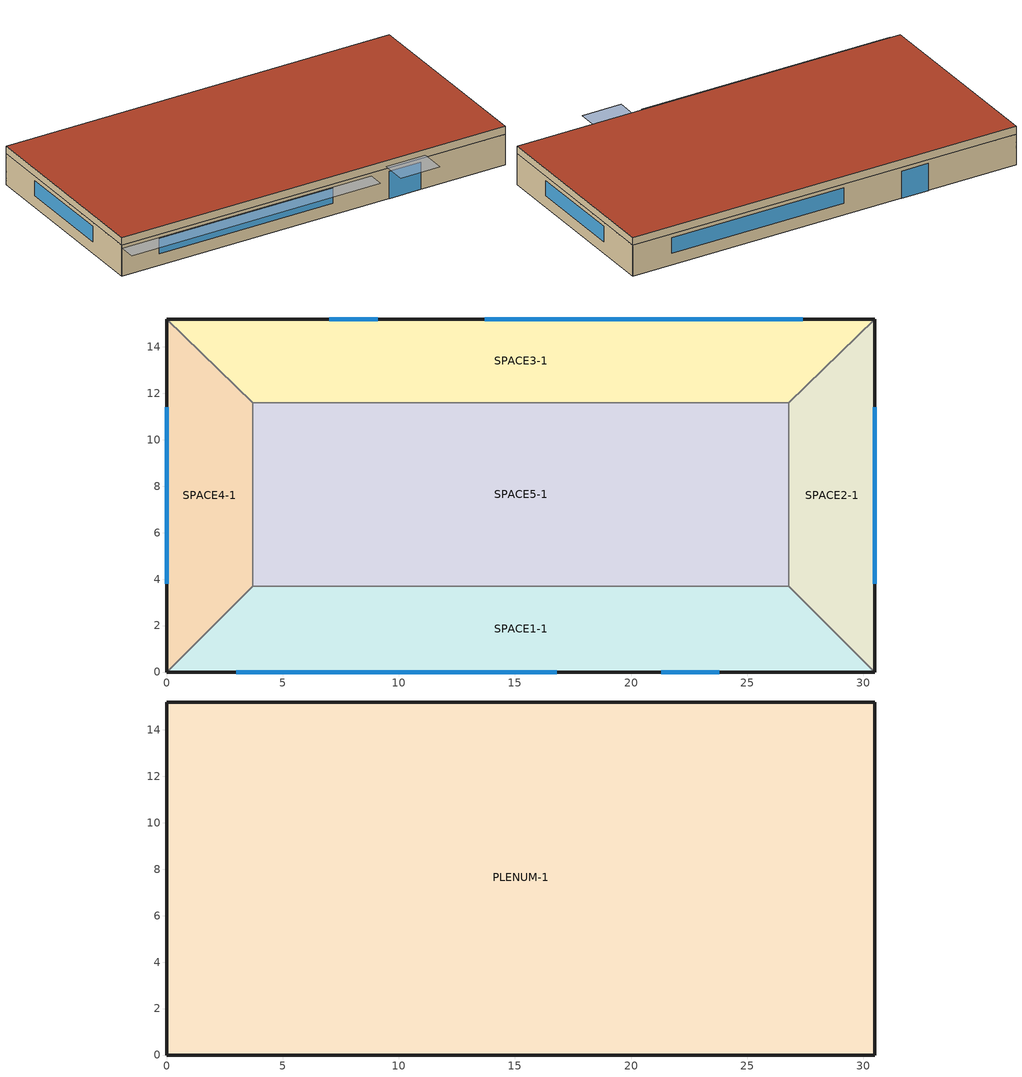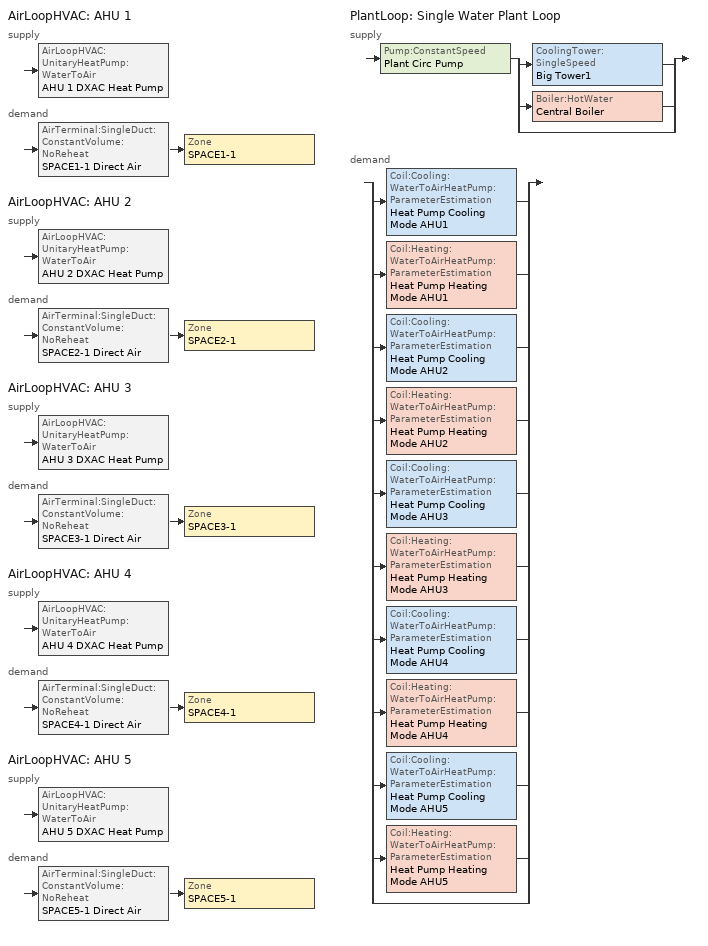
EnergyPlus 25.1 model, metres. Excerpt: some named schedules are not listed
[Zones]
SPACE3-1
 floor ground (FLOOR-SLAB-1): 26.8,11.6 3.7,11.6 0,15.2 30.5,15.2 z0
 wall outside (WALL-1): 30.5,15.2 0,15.2 z0:2.4
 wall to SPACE2-1 (INT-WALL-1): 26.8,11.6 30.5,15.2 z0:2.4
 wall to SPACE4-1 (INT-WALL-1): 0,15.2 3.7,11.6 z0:2.4
 wall to SPACE5-1 (INT-WALL-1): 3.7,11.6 26.8,11.6 z0:2.4
 window (Sgl Grey 3mm): 9.1,15.2 7,15.2 z0:2.1
 window (Dbl Clr 3mm/13mm Air): 27.4,15.2 13.7,15.2 z0.9:2.1
SPACE1-1
 floor ground (FLOOR-SLAB-1): 26.8,3.7 30.5,0 0,0 3.7,3.7 z0
 wall outside (WALL-1): 0,0 30.5,0 z0:2.4
 wall to SPACE2-1 (INT-WALL-1): 30.5,0 26.8,3.7 z0:2.4
 wall to SPACE4-1 (INT-WALL-1): 3.7,3.7 0,0 z0:2.4
 wall to SPACE5-1 (INT-WALL-1): 26.8,3.7 3.7,3.7 z0:2.4
 window (Sgl Grey 3mm): 21.3,0 23.8,0 z0:2.1
 window (Dbl Clr 3mm/13mm Air): 3,0 16.8,0 z0.9:2.1
SPACE2-1
 floor ground (FLOOR-SLAB-1): 26.8,11.6 30.5,15.2 30.5,0 26.8,3.7 z0
 wall outside (WALL-1): 30.5,0 30.5,15.2 z0:2.4
 wall to SPACE5-1 (INT-WALL-1): 26.8,11.6 26.8,3.7 z0:2.4
 window (Dbl Clr 3mm/13mm Air): 30.5,3.8 30.5,11.4 z0.9:2.1
SPACE4-1
 floor ground (FLOOR-SLAB-1): 3.7,3.7 0,0 0,15.2 3.7,11.6 z0
 wall outside (WALL-1): 0,15.2 0,0 z0:2.4
 wall to SPACE5-1 (INT-WALL-1): 3.7,3.7 3.7,11.6 z0:2.4
 window (Dbl Clr 3mm/13mm Air): 0,11.4 0,3.8 z0.9:2.1
SPACE5-1
 floor ground (FLOOR-SLAB-1): 26.8,11.6 26.8,3.7 3.7,3.7 3.7,11.6 z0
PLENUM-1
 floor to SPACE1-1 (CLNG-1): 26.8,3.7 30.5,0 0,0 3.7,3.7 z2.4
 floor to SPACE2-1 (CLNG-1): 26.8,11.6 30.5,15.2 30.5,0 26.8,3.7 z2.4
 floor to SPACE3-1 (CLNG-1): 26.8,11.6 3.7,11.6 0,15.2 30.5,15.2 z2.4
 floor to SPACE4-1 (CLNG-1): 3.7,3.7 0,0 0,15.2 3.7,11.6 z2.4
 floor to SPACE5-1 (CLNG-1): 26.8,11.6 26.8,3.7 3.7,3.7 3.7,11.6 z2.4
 wall outside (WALL-1): 30.5,15.2 0,15.2 0,0 30.5,0 30.5,15.2 z2.4:3
 roof outside (ROOF-1): 0,15.2 0,0 30.5,0 30.5,15.2 z3
shading: 0,-1.3 0,0 19.8,0 19.8,-1.3 z2.2; 21,-2 21,0 24.1,0 24.1,-2 z2.6
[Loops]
AirLoopHVAC 'AHU 1'
 supply: AirLoopHVAC:UnitaryHeatPump:WaterToAir 'AHU 1 DXAC Heat Pump'
 demand: AirTerminal:SingleDuct:ConstantVolume:NoReheat 'SPACE1-1 Direct Air' > Zone 'SPACE1-1'
AirLoopHVAC 'AHU 2'
 supply: AirLoopHVAC:UnitaryHeatPump:WaterToAir 'AHU 2 DXAC Heat Pump'
 demand: AirTerminal:SingleDuct:ConstantVolume:NoReheat 'SPACE2-1 Direct Air' > Zone 'SPACE2-1'
AirLoopHVAC 'AHU 3'
 supply: AirLoopHVAC:UnitaryHeatPump:WaterToAir 'AHU 3 DXAC Heat Pump'
 demand: AirTerminal:SingleDuct:ConstantVolume:NoReheat 'SPACE3-1 Direct Air' > Zone 'SPACE3-1'
AirLoopHVAC 'AHU 4'
 supply: AirLoopHVAC:UnitaryHeatPump:WaterToAir 'AHU 4 DXAC Heat Pump'
 demand: AirTerminal:SingleDuct:ConstantVolume:NoReheat 'SPACE4-1 Direct Air' > Zone 'SPACE4-1'
AirLoopHVAC 'AHU 5'
 supply: AirLoopHVAC:UnitaryHeatPump:WaterToAir 'AHU 5 DXAC Heat Pump'
 demand: AirTerminal:SingleDuct:ConstantVolume:NoReheat 'SPACE5-1 Direct Air' > Zone 'SPACE5-1'
PlantLoop 'Single Water Plant Loop'
 supply: Pump:ConstantSpeed 'Plant Circ Pump' > split
  | CoolingTower:SingleSpeed 'Big Tower1'
  | Boiler:HotWater 'Central Boiler'
  | bypass
 demand: split
  | Coil:Cooling:WaterToAirHeatPump:ParameterEstimation 'Heat Pump Cooling Mode AHU1'
  | Coil:Heating:WaterToAirHeatPump:ParameterEstimation 'Heat Pump Heating Mode AHU1'
  | Coil:Cooling:WaterToAirHeatPump:ParameterEstimation 'Heat Pump Cooling Mode AHU2'
  | Coil:Heating:WaterToAirHeatPump:ParameterEstimation 'Heat Pump Heating Mode AHU2'
  | Coil:Cooling:WaterToAirHeatPump:ParameterEstimation 'Heat Pump Cooling Mode AHU3'
  | Coil:Heating:WaterToAirHeatPump:ParameterEstimation 'Heat Pump Heating Mode AHU3'
  | Coil:Cooling:WaterToAirHeatPump:ParameterEstimation 'Heat Pump Cooling Mode AHU4'
  | Coil:Heating:WaterToAirHeatPump:ParameterEstimation 'Heat Pump Heating Mode AHU4'
  | Coil:Cooling:WaterToAirHeatPump:ParameterEstimation 'Heat Pump Cooling Mode AHU5'
  | Coil:Heating:WaterToAirHeatPump:ParameterEstimation 'Heat Pump Heating Mode AHU5'
  | bypass
[Building]
Building: Loads convergence tolerance value=0.04; Maximum number of warmup days=25; Minimum number of warmup days=6; North axis=30; Solar distribution=FullExterior; Temperature convergence tolerance value=0.4; Terrain=City
[Site:GroundTemperature:BuildingSurface]
20.03, 20.03, 20.13, 20.3, 20.43, 20.52, 20.62, 20.77, 20.78, 20.55, 20.44, 20.2
[Site:Location]
CHICAGO_IL_USA TMY2-94846: Elevation=190; Latitude=41.78; Longitude=-87.75; Time zone=-6
[SizingPeriod:DesignDay] Barometric pressure=99063; Day of month=21; Daylight saving time indicator=No; Humidity condition type=WetBulb; Rain indicator=No; Snow indicator=No; Solar model indicator=ASHRAEClearSky
Name | Daily dry bulb temperature range | Day type | Maximum dry bulb temperature | Month | Sky clearness | Wetbulb or dewpoint at maximum dry bulb | Wind direction | Wind speed
CHICAGO_IL_USA Annual Cooling 1% Design Conditions DB/MCWB | 10.7 | SummerDesignDay | 31.5 | 7 | 1 | 23 | 230 | 5.3
CHICAGO_IL_USA Annual Heating 99% Design Conditions DB | 0 | WinterDesignDay | -17.3 | 1 | 0 | -17.3 | 270 | 4.9
[Construction]
CLNG-1: MAT-CLNG-1
Dbl Clr 3mm/13mm Air: CLEAR 3MM, AIR 13MM, CLEAR 3MM
FLOOR-SLAB-1: CC03
INT-WALL-1: GP02, AL21, GP02
ROOF-1: RG01, BR01, IN46, WD01
Sgl Grey 3mm: GREY 3MM
WALL-1: WD01, PW03, IN02, GP01
[Material] Thermal absorptance=0.9
Name | Conductivity | Density | Roughness | Solar absorptance | Specific heat | Thickness | Visible absorptance
BR01 | 0.162 | 1121 | VeryRough | 0.7 | 1464 | 0.0095 | 0.7
CC03 | 1.31 | 2243 | MediumRough | 0.65 | 837 | 0.1016 | 0.65
GP01 | 0.16 | 801 | MediumSmooth | 0.75 | 837 | 0.0127 | 0.75
GP02 | 0.16 | 801 | MediumSmooth | 0.75 | 837 | 0.0159 | 0.75
IN02 | 0.043 | 10 | Rough | 0.75 | 837 | 0.0901 | 0.75
IN46 | 0.023 | 24 | VeryRough | 0.5 | 1590 | 0.0762 | 0.5
PW03 | 0.115 | 545 | MediumSmooth | 0.78 | 1213 | 0.0127 | 0.78
RG01 | 1.442 | 881 | Rough | 0.65 | 1674 | 0.0127 | 0.65
WD01 | 0.115 | 513 | MediumSmooth | 0.78 | 1381 | 0.0191 | 0.78
[Material:AirGap]
AL21: Thermal resistance=0.157
[Material:NoMass]
MAT-CLNG-1: Roughness=Rough; Solar absorptance=0.65; Thermal absorptance=0.65; Thermal resistance=0.652259; Visible absorptance=0.65
[WindowMaterial:Gas]
AIR 13MM: Gas type=Air; Thickness=0.0127
[WindowMaterial:Glazing] Back side infrared hemispherical emissivity=0.84; Conductivity=0.9; Front side infrared hemispherical emissivity=0.84; Infrared transmittance at normal incidence=0; Optical data type=SpectralAverage; Thickness=0.003
Name | Back side solar reflectance at normal incidence | Back side visible reflectance at normal incidence | Front side solar reflectance at normal incidence | Front side visible reflectance at normal incidence | Solar transmittance at normal incidence | Visible transmittance at normal incidence
CLEAR 3MM | 0.075 | 0.081 | 0.075 | 0.081 | 0.837 | 0.898
GREY 3MM | 0.061 | 0.061 | 0.061 | 0.061 | 0.626 | 0.611
[AirLoopHVAC] Design supply air flow rate=2
AHU 1; AHU 2; AHU 3; AHU 4; AHU 5
[AirLoopHVAC:UnitaryHeatPump:WaterToAir] Availability schedule=FanAvailSched; Cooling convergence=0.001; Fan placement=BlowThrough; Heating convergence=0.001; Maximum outdoor dry bulb temperature for supplemental heater operation=21; Maximum supply air temperature from supplemental heater=50; Supply air fan operating mode schedule=CyclingFanSch; Supply air flow rate=2
Name | Controlling zone or thermostat location | Cooling coil | Heating coil | Supplemental heating coil | Supply air fan
AHU 1 DXAC Heat Pump | SPACE1-1 | Heat Pump Cooling Mode AHU1 | Heat Pump Heating Mode AHU1 | Heat Pump DX Supp Heating Coil AHU1 | AHU 1 Supply Fan
AHU 2 DXAC Heat Pump | SPACE2-1 | Heat Pump Cooling Mode AHU2 | Heat Pump Heating Mode AHU2 | Heat Pump DX Supp Heating Coil AHU2 | AHU 2 Supply Fan
AHU 3 DXAC Heat Pump | SPACE3-1 | Heat Pump Cooling Mode AHU3 | Heat Pump Heating Mode AHU3 | Heat Pump DX Supp Heating Coil AHU3 | AHU 3 Supply Fan
AHU 4 DXAC Heat Pump | SPACE4-1 | Heat Pump Cooling Mode AHU4 | Heat Pump Heating Mode AHU4 | Heat Pump DX Supp Heating Coil AHU4 | AHU 4 Supply Fan
AHU 5 DXAC Heat Pump | SPACE5-1 | Heat Pump Cooling Mode AHU5 | Heat Pump Heating Mode AHU5 | Heat Pump DX Supp Heating Coil AHU5 | AHU 5 Supply Fan
[AirTerminal:SingleDuct:ConstantVolume:NoReheat] Availability schedule=FanAvailSched; Maximum air flow rate=2
SPACE1-1 Direct Air; SPACE2-1 Direct Air; SPACE3-1 Direct Air; SPACE4-1 Direct Air; SPACE5-1 Direct Air
[AvailabilityManager:Scheduled] Schedule=FanAvailSched
AHU 1 Availability 1; AHU 2 Availability 1; AHU 3 Availability 1; AHU 4 Availability 1; AHU 5 Availability 1
[Boiler:HotWater]
Central Boiler: Boiler flow mode=LeavingSetpointModulated; Design water flow rate=0.007; Efficiency curve temperature evaluation variable=LeavingBoiler; Fuel type=NaturalGas; Maximum part load ratio=1.2; Minimum part load ratio=0; Nominal capacity=150000; Nominal thermal efficiency=0.8; Normalized boiler efficiency curve=BoilerEfficiency; Optimum part load ratio=1; Water outlet upper temperature limit=100
[Coil:Cooling:WaterToAirHeatPump:ParameterEstimation] Compressor efficiency=1.34624; Compressor power losses=2235.29; Compressor type=Scroll; Design source side flow rate=0.0015; Fan delay time=60; High pressure cutoff=4000000; Latent capacity time constant=60; Leak rate coefficient=0.020653; Load side outside surface heat transfer coefficient=3411.03; Load side total heat transfer coefficient=3780.19; Low pressure cutoff=0; Maximum cycling rate=2.5; Nominal cooling coil capacity=38000; Nominal time for condensate removal to begin=0; Part load fraction correlation curve=HPACCOOLPLFFPLR; Ratio of initial moisture evaporation rate and steady state latent capacity=0; Refrigerant type=R22; Refrigerant volume flow rate=0.00974424; Source side heat transfer coefficient=1927.57; Superheat temperature at the evaporator outlet=1.57066; Volume ratio=2.30803
Heat Pump Cooling Mode AHU1; Heat Pump Cooling Mode AHU2; Heat Pump Cooling Mode AHU3; Heat Pump Cooling Mode AHU4; Heat Pump Cooling Mode AHU5
[Coil:Heating:Fuel] Availability schedule=FanAvailSched; Burner efficiency=0.8; Fuel type=NaturalGas; Nominal capacity=32000
Heat Pump DX Supp Heating Coil AHU1; Heat Pump DX Supp Heating Coil AHU2; Heat Pump DX Supp Heating Coil AHU3; Heat Pump DX Supp Heating Coil AHU4; Heat Pump DX Supp Heating Coil AHU5
[Coil:Heating:WaterToAirHeatPump:ParameterEstimation] Compressor efficiency=1.26356; Compressor power losses=3913.38; Compressor type=Scroll; Design source side flow rate=0.0015; Gross rated heating capacity=38000; High pressure cutoff=4000000; Leak rate coefficient=2.0775e-06; Load side total heat transfer coefficient=5795.05; Low pressure cutoff=0; Part load fraction correlation curve=HPACHEATPLFFPLR; Refrigerant type=R22; Refrigerant volume flow rate=0.00699573; Source side heat transfer coefficient=4003.22; Superheat temperature at the evaporator outlet=1.56696; Volume ratio=4.96167
Heat Pump HEATING Mode AHU1; Heat Pump HEATING Mode AHU2; Heat Pump HEATING Mode AHU3; Heat Pump HEATING Mode AHU4; Heat Pump HEATING Mode AHU5
[CoolingTower:SingleSpeed]
Big Tower1: Design air flow rate=50; Design fan power=3000; Design u factor times area value=2000; Design water flow rate=0.007; Free convection regime air flow rate=0; Free convection regime u factor times area value=0; Performance input method=UFactorTimesAreaAndDesignWaterFlowRate
[ElectricEquipment] Design level calculation method=EquipmentLevel; Fraction latent=0; Fraction lost=0; Fraction radiant=0.3; Schedule=EQUIP-1
Name | Design level | Zone or zonelist or space or spacelist
SPACE1-1 ElecEq 1 | 1056 | SPACE1-1
SPACE2-1 ElecEq 1 | 456 | SPACE2-1
SPACE3-1 ElecEq 1 | 1056 | SPACE3-1
SPACE4-1 ElecEq 1 | 456 | SPACE4-1
SPACE5-1 ElecEq 1 | 1976 | SPACE5-1
[Fan:OnOff] Availability schedule=FanAvailSched; Fan total efficiency=0.7; Maximum flow rate=2; Motor efficiency=0.9; Motor in airstream fraction=1; Pressure rise=600
AHU 1 Supply Fan; AHU 2 Supply Fan; AHU 3 Supply Fan; AHU 4 Supply Fan; AHU 5 Supply Fan
[Lights] Design level calculation method=LightingLevel; End use subcategory=GeneralLights; Fraction radiant=0.59; Fraction replaceable=0; Fraction visible=0.2; Schedule=LIGHTS-1
Name | Lighting level | Zone or zonelist or space or spacelist
SPACE1-1 Lights 1 | 1584 | SPACE1-1
SPACE2-1 Lights 1 | 684 | SPACE2-1
SPACE3-1 Lights 1 | 1584 | SPACE3-1
SPACE4-1 Lights 1 | 684 | SPACE4-1
SPACE5-1 Lights 1 | 2964 | SPACE5-1
[People] Activity level schedule=ActSchd; Fraction radiant=0.3; Number of people calculation method=People; Number of people schedule=OCCUPY-1
Name | Number of people | Zone or zonelist or space or spacelist
SPACE1-1 People 1 | 11 | SPACE1-1
SPACE2-1 People 1 | 5 | SPACE2-1
SPACE3-1 People 1 | 11 | SPACE3-1
SPACE4-1 People 1 | 5 | SPACE4-1
SPACE5-1 People 1 | 20 | SPACE5-1
[PlantEquipmentList]
cooling plant: Big Tower1, CoolingTower:SingleSpeed
heating plant: Central Boiler, Boiler:HotWater
[PlantEquipmentOperation:CoolingLoad]
Central Plant Cooling Only: Load range 1 lower limit=0; Load range 1 upper limit=1000000; Range 1 equipment list=cooling plant
[PlantEquipmentOperation:HeatingLoad]
Central Plant Heating Only: Load range 1 lower limit=0; Load range 1 upper limit=1000000; Range 1 equipment list=heating plant
[PlantEquipmentOperationSchemes]
Plant Loop Operation: Control scheme 1=Central Plant Heating Only; Control scheme 1 schedule=PlantHeatingOnSched; Control scheme 2=Central Plant Cooling Only; Control scheme 2 schedule=PlantCoolingOnSched
[PlantLoop]
Single Water Plant Loop: Fluid type=Water; Load distribution scheme=SequentialLoad; Maximum loop flow rate=0.007; Maximum loop temperature=98; Minimum loop flow rate=0; Minimum loop temperature=10; Plant equipment operation scheme=Plant Loop Operation; Plant loop demand calculation scheme=DualSetpointDeadband; Plant loop volume=Autocalculate
[Pump:ConstantSpeed]
Plant Circ Pump: Design flow rate=0.007; Design power consumption=50; Design pump head=5000; Fraction of motor inefficiencies to fluid stream=0; Motor efficiency=0.87; Pump control type=Continuous
[SetpointManager:Scheduled:DualSetpoint] Control variable=Temperature; High setpoint schedule=Plant Loop High Temp Schedule; Low setpoint schedule=Plant Loop Low Temp Schedule
Name | Setpoint node or nodelist
Central Boiler Setpoint Manager | Central Boiler Outlet Node
Water Loop Setpoint Manager | Plant Supply Outlet Node
[ThermostatSetpoint:DualSetpoint]
DualSetPoint: Cooling setpoint temperature schedule=Clg-SetP-Sch; Heating setpoint temperature schedule=Htg-SetP-Sch
[ThermostatSetpoint:SingleCooling]
CoolingSetpoint: Setpoint temperature schedule=Clg-SetP-Sch
[ThermostatSetpoint:SingleHeating]
HeatingSetpoint: Setpoint temperature schedule=Htg-SetP-Sch
[Zone] Multiplier=1; Type=1
Name | Ceiling height | Volume
PLENUM-1 | 0.6096 | 283.2
SPACE1-1; SPACE3-1 | 2.4384 | 239.247
SPACE2-1; SPACE4-1 | 2.4384 | 103.311
SPACE5-1 | 2.4384 | 447.683
[ZoneControl:Thermostat] Control 1=CoolingSetPoint; Control 2=HeatingSetpoint; Control 3=DualSetPoint; Control type schedule=Zone Control Type Sched
Name | Zone or zonelist
SPACE1-1 Control | SPACE1-1
SPACE2-1 Control | SPACE2-1
SPACE3-1 Control | SPACE3-1
SPACE4-1 Control | SPACE4-1
SPACE5-1 Control | SPACE5-1
[Zone equipment]
SPACE1-1: SPACE1-1 Direct Air
SPACE2-1: SPACE2-1 Direct Air
SPACE3-1: SPACE3-1 Direct Air
SPACE4-1: SPACE4-1 Direct Air
SPACE5-1: SPACE5-1 Direct Air
[ZoneInfiltration:DesignFlowRate] Constant term coefficient=0; Design flow rate calculation method=Flow/Zone; Schedule=INFIL-SCH; Temperature term coefficient=0; Velocity squared term coefficient=0; Velocity term coefficient=0.2237
Name | Design flow rate | Zone or zonelist or space or spacelist
SPACE1-1 Infil 1 | 0.0167 | SPACE1-1
SPACE2-1 Infil 1 | 0.00717 | SPACE2-1
SPACE3-1 Infil 1 | 0.0167 | SPACE3-1
SPACE4-1 Infil 1 | 0.00717 | SPACE4-1
SPACE5-1 Infil 1 | 0.031089 | SPACE5-1
[Curve:Quadratic] Maximum value of x=1; Minimum value of x=0; Coefficient3 x 2=0
Name | Coefficient1 constant | Coefficient2 x
BoilerEfficiency | 1 | 0
HPACCOOLPLFFPLR; HPACHEATPLFFPLR | 0.75 | 0.25
[Schedule:Compact]
ACTSCHD: Through: 12/31, For: AllDays, Until: 24:00, 117.24
CLG-SETP-SCH: Through: 12/31, For: Weekdays, Until: 7:00, 40, Until: 18:00, 23.9, Until: 24:00, 40, For: Weekends Holiday, Until: 7:00, 40, Until: 13:00, 23.9, Until: 24:00, 32.2, For: SummerDesignDay, Until: 24:00, 23.9, For: WinterDesignDay, Until: 24:00, 40, For: CustomDay1 CustomDay2, Until: 7:00, 40, Until: 18:00, 23.9, Until: 24:00, 40
CYCLINGFANSCH: Through: 12/31, For: AllDays, Until: 24:00, 0
EQUIP-1: Through: 12/31, For: Weekdays, Until: 8:00, 0.02, Until: 9:00, 0.4, Until: 14:00, 0.9, Until: 15:00, 0.8, Until: 16:00, 0.7, Until: 18:00, 0.5, Until: 20:00, 0.3, Until: 24:00, 0.02, For: Weekends Holiday, Until: 24:00, 0.2, For: SummerDesignDay, Until: 8:00, 0.02, Until: 9:00, 0.4, Until: 14:00, 0.9, Until: 15:00, 0.8, Until: 16:00, 0.7, Until: 18:00, 0.5, Until: 20:00, 0.3, Until: 24:00, 0.02, For: WinterDesignDay, Until: 24:00, 0.2, For: CustomDay1 CustomDay2, Until: 8:00, 0.02, Until: 9:00, 0.4, Until: 14:00, 0.9, Until: 15:00, 0.8, Until: 16:00, 0.7, Until: 18:00, 0.5, Until: 20:00, 0.3, Until: 24:00, 0.02
FANAVAILSCHED: Through: 3/31, For: AllDays, Until: 24:00, 1, Through: 9/30, For: Weekdays, Until: 7:00, 0, Until: 17:00, 1, Until: 24:00, 0, For: Weekends Holiday, Until: 24:00, 0, For: SummerDesignDay WinterDesignDay, Until: 24:00, 1, For: CustomDay1 CustomDay2, Until: 24:00, 0, Through: 12/31, For: AllDays, Until: 24:00, 1
INFIL-SCH: Through: 3/31, For: AllDays, Until: 24:00, 1, Through: 10/31, For: AllDays, Until: 24:00, 0, Through: 12/31, For: AllDays, Until: 24:00, 1
LIGHTS-1: Through: 12/31, For: Weekdays, Until: 8:00, 0.05, Until: 9:00, 0.9, Until: 10:00, 0.95, Until: 11:00, 1, Until: 12:00, 0.95, Until: 13:00, 0.8, Until: 14:00, 0.9, Until: 18:00, 1, Until: 19:00, 0.6, Until: 21:00, 0.2, Until: 24:00, 0.05, For: Weekends Holiday, Until: 24:00, 0.05, For: SummerDesignDay, Until: 8:00, 0.05, Until: 9:00, 0.9, Until: 10:00, 0.95, Until: 11:00, 1, Until: 12:00, 0.95, Until: 13:00, 0.8, Until: 14:00, 0.9, Until: 18:00, 1, Until: 19:00, 0.6, Until: 21:00, 0.2, Until: 24:00, 0.05, For: WinterDesignDay, Until: 24:00, 0.05, For: CustomDay1 CustomDay2, Until: 8:00, 0.05, Until: 9:00, 0.9, Until: 10:00, 0.95, Until: 11:00, 1, Until: 12:00, 0.95, Until: 13:00, 0.8, Until: 14:00, 0.9, Until: 18:00, 1, Until: 19:00, 0.6, Until: 21:00, 0.2, Until: 24:00, 0.05
OCCUPY-1: Through: 12/31, For: Weekdays, Until: 8:00, 0, Until: 11:00, 1, Until: 12:00, 0.8, Until: 13:00, 0.4, Until: 14:00, 0.8, Until: 18:00, 1, Until: 19:00, 0.5, Until: 21:00, 0.1, Until: 24:00, 0, For: Weekends Holiday, Until: 24:00, 0, For: SummerDesignDay, Until: 8:00, 0, Until: 11:00, 1, Until: 12:00, 0.8, Until: 13:00, 0.4, Until: 14:00, 0.8, Until: 18:00, 1, Until: 19:00, 0.5, Until: 21:00, 0.1, Until: 24:00, 0, For: WinterDesignDay, Until: 24:00, 0, For: CustomDay1 CustomDay2, Until: 8:00, 0, Until: 11:00, 1, Until: 12:00, 0.8, Until: 13:00, 0.4, Until: 14:00, 0.8, Until: 18:00, 1, Until: 19:00, 0.5, Until: 21:00, 0.1, Until: 24:00, 0
PLANT LOOP HIGH TEMP SCHEDULE: Through: 12/31, For: AllDays, Until: 24:00, 32.22
PLANT LOOP LOW TEMP SCHEDULE: Through: 12/31, For: AllDays, Until: 24:00, 15.56
PLANTCOOLINGONSCHED; PLANTHEATINGONSCHED: Through: 3/31, For: AllDays, Until: 24:00, 1, Through: 9/30, For: AllDays, Until: 24:00, 1, Through: 12/31, For: AllDays, Until: 24:00, 1
ZONE CONTROL TYPE SCHED: Through: 12/31, For: Weekdays weekends Holiday, Until: 24:00, 4, For: SummerDesignDay, Until: 24:00, 2, For: WinterDesignDay, Until: 24:00, 1, For: CustomDay1 CustomDay2, Until: 24:00, 4
